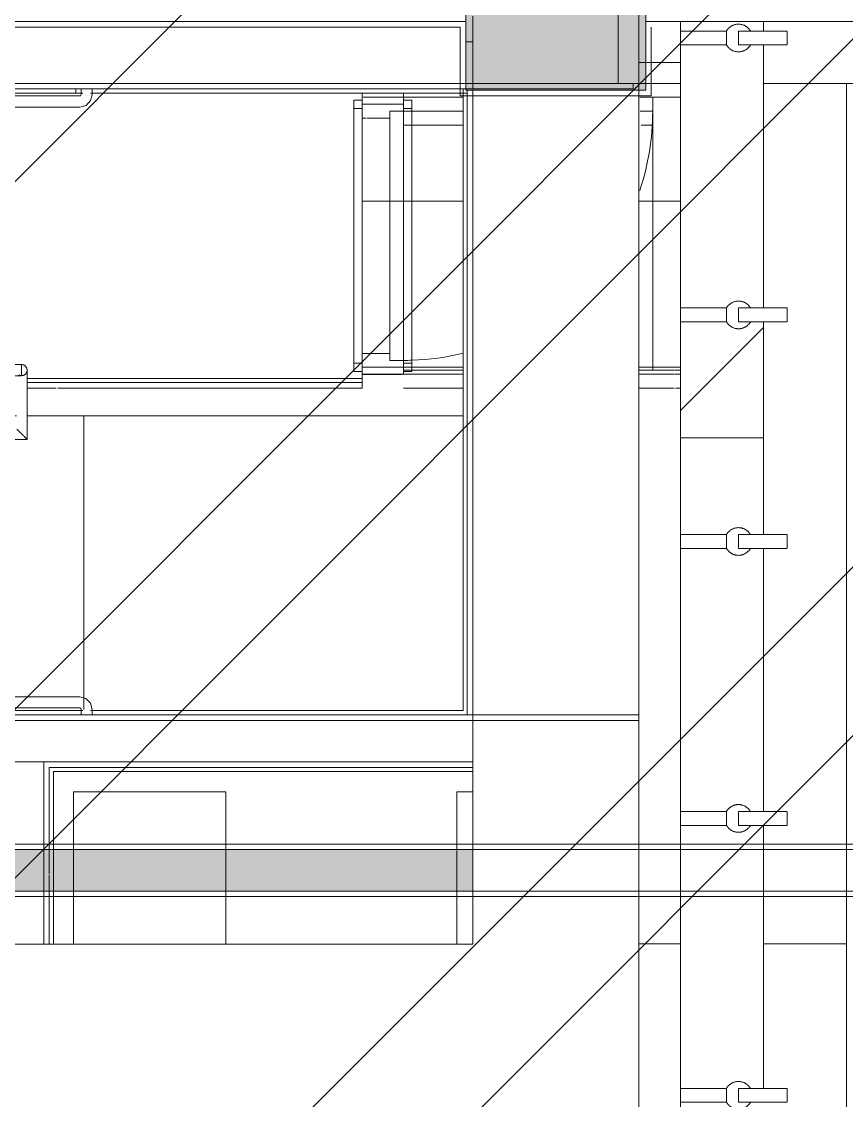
# Model space of a CAD drawing. Header units: millimetres. Extents: x -57519 to 497916, y -349472 to 446842.
# Drawn here: x 335173 to 338153, y 12052 to 15947 of the extents above; entities that cross this region are included whole.
import ezdxf

# ---------------------------------------------------------------- set-up
doc = ezdxf.new("R2010")
doc.units = ezdxf.units.MM
for name, color, linetype, lineweight in [('A-CLNG', 13, 'Continuous', 5), ('A-DETL-GENF', 92, 'Continuous', 5), ('A-DOOR', 31, 'Continuous', 5), ('A-DOOR-FRAM', 31, 'Continuous', 5), ('A-FLOR', 192, 'Continuous', 5), ('A-FLOR-HRAL', 11, 'Continuous', 5), ('A-FLOR-PATT', 8, 'Continuous', 5), ('A-GENM', 13, 'Continuous', 5), ('A-WALL', 113, 'Continuous', 20), ('A-WALL-PATT', 111, 'Continuous', 20), ('S-COLS', 52, 'Continuous', 20), ('S-STRS', 31, 'Continuous', 5)]:
    doc.layers.add(name, color=color, linetype=linetype, lineweight=lineweight)

# ---------------------------------------------------------------- blocks, each defined once
blk = doc.blocks.new('DLN-Single Door__X05_ - _M43a_ 900 x 2100 _WH_-13704765-SITE COVERAGE')
at = {"layer": 'A-DOOR'}
for p, q in [((-450, 975), (-400, 975)), ((-450, 930.1), (-450, 975)), ((-400, 975), (-400, 933.6)), ((-450, 105), (-450, 290)), ((-400, 290), (-400, 105)), ((-490, 75), (-490, 105)), ((-490, 105), (-460, 105)), ((-490, 75), (-490, 105)), ((-490, 105), (490, 105)), ((-460, 105), (-460, 75)), ((-460, 105), (-460, 75)), ((460, 105), (-460, 105)), ((-450, 75), (-450, 105)), ((-400, 105), (-400, 75)), ((460, 105), (460, 75)), ((484.8, 105), (460, 105)), ((460, 75), (460, 105)), ((490, 105), (490, 75)), ((-475, 75), (-490, 75)), ((490, 75), (-490, 75)), ((-460, 75), (-475, 75)), ((-460, 75), (460, 75)), ((-400, 75), (-450, 75)), ((460, 75), (475, 75)), ((475, 75), (484.8, 75)), ((-490, -105), (-490, -75)), ((-490, -75), (-475, -75)), ((-490, -105), (-490, -75)), ((-490, -75), (490, -75)), ((-475, -75), (-460, -75)), ((-460, -75), (-460, -105)), ((-460, -75), (-460, -105)), ((460, -75), (-460, -75)), ((460, -105), (460, -75)), ((475, -75), (460, -75)), ((460, -105), (460, -75)), ((490, -75), (475, -75)), ((490, -75), (490, -105)), ((490, -75), (490, -105)), ((-460, -105), (-490, -105)), ((490, -105), (-490, -105)), ((-460, -105), (460, -105)), ((460, -105), (490, -105))]:
    blk.add_line(p, q, dxfattribs=at)
for start, end in [(71.4289, 90), (1.9471, 13.9066), (0.0077, 1.9471), (359.5374, 0.0077)]:
    blk.add_arc((-450, 75), 900, start, end, dxfattribs=at)
at = {"layer": 'A-DOOR-FRAM'}
for p, q in [((-475, 75), (475, 75)), ((-475, -75), (-475, 75)), ((-450, 75), (-475, 75)), ((-475, -75), (-475, 75)), ((-450, 75), (-450, 25)), ((-450, 75), (-450, 25)), ((450, 75), (-450, 75)), ((450, 25), (450, 75)), ((450, 75), (475, 75)), ((450, 25), (450, 75)), ((475, 71.4), (475, -75)), ((475, 71.4), (475, -75)), ((-450, 25), (450, 25)), ((-425, 25), (-450, 25)), ((-425, -56.7), (-425, 25)), ((-425, 25), (-425, -56.7)), ((425, 25), (-425, 25)), ((425, 25), (450, 25)), ((425, -75), (425, 25)), ((425, -75), (425, 25)), ((-475, -75), (-425, -75)), ((475, -75), (-475, -75)), ((-425, -75), (-425, -59.7)), ((-425, -59.7), (-425, -75)), ((-425, -75), (425, -75)), ((475, -75), (425, -75))]:
    blk.add_line(p, q, dxfattribs=at)
blk = doc.blocks.new('Cast-In-Place Stair - Landing_Internal_-6095806-SITE COVERAGE')
at = {"layer": 'S-STRS'}
for p, q in [((88639.3, 15723.8), (88619.3, 15723.8)), ((88619.3, 15723.8), (88639.3, 15723.8)), ((88639.3, 15699.2), (88639.3, 15723.8)), ((88639.3, 15723.8), (88639.3, 15699.2)), ((86324.2, 15689.2), (86324.2, 15678.1)), ((86329.3, 15678.1), (86329.3, 15689.2)), ((86324.2, 15639.5), (86324.2, 14708.1)), ((86329.3, 14708.1), (86329.3, 15639.5)), ((86324.2, 14669.5), (86324.2, 14658.8)), ((86329.3, 14658.8), (86329.3, 14669.5)), ((86329.3, 14623.8), (86339.2, 14623.8)), ((86339.2, 14623.8), (86329.3, 14623.8)), ((86344.3, 14488.8), (86344.3, 14478.8)), ((86349.3, 14478.8), (86349.3, 14488.8)), ((86344.3, 14439.5), (86344.3, 13508.1)), ((86349.3, 13508.1), (86349.3, 14439.5)), ((86344.3, 13469.5), (86344.3, 13459.2)), ((86349.3, 13459.2), (86349.3, 13469.5)), ((86344.3, 13423.8), (86630.2, 13423.8)), ((86630.2, 13423.8), (86349.3, 13423.8)), ((86658.4, 13423.8), (88039.3, 13423.8)), ((88039.3, 13423.8), (86658.4, 13423.8))]:
    blk.add_line(p, q, dxfattribs=at)
blk = doc.blocks.new('Cast-In-Place Stair - ___-6095805-SITE COVERAGE')
at = {"layer": 'S-STRS'}
for p, q in [((88639.3, 15723.8), (88619.3, 15723.8)), ((88639.3, 15723.8), (88619.3, 15723.8)), ((88639.3, 15699.2), (88639.3, 15723.8)), ((88639.3, 15699.2), (88639.3, 15723.8)), ((86324.2, 15689.2), (86324.2, 15678.1)), ((86324.2, 15689.2), (86324.2, 15678.1)), ((86324.2, 15639.5), (86324.2, 14708.1)), ((86324.2, 15639.5), (86324.2, 14708.1)), ((86324.2, 14669.5), (86324.2, 14658.8)), ((86324.2, 14669.5), (86324.2, 14658.8)), ((86329.3, 14623.8), (86339.2, 14623.8)), ((86329.3, 14623.8), (86339.2, 14623.8)), ((86390.4, 14523.8), (86366.8, 14523.8)), ((86366.8, 14523.8), (86390.4, 14523.8)), ((86534.4, 14523.8), (86427.9, 14523.8)), ((86427.9, 14523.8), (86534.4, 14523.8)), ((86634.3, 14523.8), (86535.5, 14523.8)), ((86535.5, 14523.8), (86634.3, 14523.8)), ((86634.3, 14386.9), (86634.3, 14523.8)), ((86349.3, 14478.8), (86349.3, 14488.8)), ((86364.3, 14488.8), (86364.3, 14478.8)), ((86364.3, 14488.8), (86364.3, 14478.8)), ((86349.3, 13508.1), (86349.3, 14439.5)), ((86364.3, 14439.9), (86364.3, 13508)), ((86364.3, 14439.9), (86364.3, 13508)), ((86634.3, 13463.8), (86634.3, 14384.8)), ((86349.3, 13459.2), (86349.3, 13469.5)), ((86364.3, 13469.5), (86364.3, 13459.2)), ((86364.3, 13469.5), (86364.3, 13459.2)), ((86364.3, 13423.8), (86349.3, 13423.8)), ((86349.3, 13423.8), (86630.2, 13423.8)), ((86364.3, 13423.8), (86630.2, 13423.8)), ((86658.4, 13423.8), (88039.3, 13423.8)), ((86658.4, 13423.8), (88039.3, 13423.8))]:
    blk.add_line(p, q, dxfattribs=at)
blk.add_blockref('Cast-In-Place Stair - Landing_Internal_-6095806-SITE COVERAGE', (0, 0))
blk = doc.blocks.new('Monolithic Landing - Landing_Internal_-6095806-SITE COVERAGE')
at = {"layer": 'S-STRS'}
for p, q in [((88639.3, 15723.8), (88619.3, 15723.8)), ((88619.3, 15723.8), (88639.3, 15723.8)), ((88639.3, 15699.2), (88639.3, 15723.8)), ((88639.3, 15723.8), (88639.3, 15699.2)), ((86324.2, 15689.2), (86324.2, 15678.1)), ((86329.3, 15678.1), (86329.3, 15689.2)), ((86324.2, 15639.5), (86324.2, 14708.1)), ((86329.3, 14708.1), (86329.3, 15639.5)), ((86324.2, 14669.5), (86324.2, 14658.8)), ((86329.3, 14658.8), (86329.3, 14669.5)), ((86329.3, 14623.8), (86339.2, 14623.8)), ((86339.2, 14623.8), (86329.3, 14623.8)), ((86344.3, 14488.8), (86344.3, 14478.8)), ((86349.3, 14478.8), (86349.3, 14488.8)), ((86344.3, 14439.5), (86344.3, 13508.1)), ((86349.3, 13508.1), (86349.3, 14439.5)), ((86344.3, 13469.5), (86344.3, 13459.2)), ((86349.3, 13459.2), (86349.3, 13469.5)), ((86344.3, 13423.8), (86630.2, 13423.8)), ((86630.2, 13423.8), (86349.3, 13423.8)), ((86658.4, 13423.8), (88039.3, 13423.8)), ((88039.3, 13423.8), (86658.4, 13423.8))]:
    blk.add_line(p, q, dxfattribs=at)
blk = doc.blocks.new('Railing - Handrail On Railing_End Post-6008625-SITE COVERAGE')
at = {"layer": 'A-FLOR-HRAL'}
for p, q in [((-19.3, 6.5), (-44.7, 6.5)), ((-3, 6.5), (0, 6.5)), ((-44.7, -6.5), (-19.3, -6.5)), ((-20, 0), (-20, -275)), ((-20, 0), (-19.3, 0)), ((-14.1, 0), (-20, 0)), ((-19.3, 0), (20, 0)), ((5.2, 0), (-14.1, 0)), ((20, 0), (5.2, 0)), ((20, -275), (20, 0)), ((-25, -280), (-44.7, -280)), ((-44.7, -320), (-25, -320))]:
    blk.add_line(p, q, dxfattribs=at)
at = {"layer": 'A-FLOR-HRAL', "flags": 128}
for points in [[(-25, -320), (-2.2, -313.8), (14.4, -296.8), (20, -275)], [(-20, -275), (-22.3, -279.2), (-25, -280)]]:
    blk.add_lwpolyline(points, dxfattribs=at)
at = {"layer": 'A-FLOR-HRAL'}
for start, end in [(165, 180), (120, 165), (105, 120), (90, 105), (360, 90), (180, 195), (195, 210), (210, 240), (240, 255), (255, 270), (270, 285), (285, 300), (300, 315), (315, 330), (330, 345), (345, 360)]:
    blk.add_arc((0, 0), 6.5, start, end, dxfattribs=at)
blk = doc.blocks.new('Railing - Railing-6095844-SITE COVERAGE')
at = {"rotation": 89.99999999999982}
blk.add_blockref('Railing - Handrail On Railing_End Post-6008625-SITE COVERAGE', (86344.3, 13488.8), dxfattribs=at)
blk = doc.blocks.new('Railing - Railing-6095848-SITE COVERAGE')
at = {"layer": 'A-FLOR-HRAL'}
for p, q in [((86409.3, 14708.8), (83399.2, 14708.8)), ((86409.3, 14708.8), (86404.1, 14708.1)), ((86409.3, 14708.1), (86409.3, 14708.8)), ((86429.3, 14438.8), (86429.3, 14688.8)), ((83399.2, 14668.8), (86409.3, 14668.8)), ((86404.1, 14669.5), (86409.3, 14668.8)), ((86409.3, 14669.5), (86409.3, 14668.8)), ((86409.3, 14668.8), (86409.3, 14669.5)), ((86350.3, 14438.8), (86429.3, 14438.8))]:
    blk.add_line(p, q, dxfattribs=at)
at = {"layer": 'A-FLOR-HRAL', "flags": 128}
for points in [[(86429.3, 14688.8), (86428.6, 14694), (86426.6, 14698.8), (86423.4, 14703), (86419.3, 14706.1), (86414.5, 14708.1), (86409.3, 14708.8)], [(86409.3, 14708.8), (86409.3, 14708.1), (86409.3, 14706.1), (86409.3, 14703), (86409.3, 14698.8), (86409.3, 14694), (86409.3, 14688.8), (86409.3, 14683.6), (86409.3, 14678.8), (86409.3, 14674.7), (86409.3, 14671.5), (86409.3, 14669.5)], [(86409.3, 14694), (86409.3, 14698.8), (86409.3, 14703), (86409.3, 14706.1), (86409.3, 14708.1)], [(86409.3, 14669.5), (86409.3, 14671.5), (86409.3, 14674.7), (86409.3, 14678.8), (86409.3, 14683.6), (86409.3, 14688.8), (86409.3, 14694)], [(86423.4, 14674.7), (86426.6, 14678.8), (86428.6, 14683.6), (86429.3, 14688.8)], [(86409.3, 14668.8), (86414.5, 14669.5), (86419.3, 14671.5), (86423.4, 14674.7)]]:
    blk.add_lwpolyline(points, dxfattribs=at)
at = {"layer": 'A-FLOR-HRAL'}
for points in [[(86404.1, 14708.1), (86405.8, 14708.6), (86407.5, 14708.8), (86409.3, 14708.8)], [(86409.3, 14708.8), (86411, 14708.8), (86412.8, 14708.6), (86414.5, 14708.1)], [(86414.5, 14708.1), (86415.3, 14707.9), (86417, 14707.3), (86418.5, 14706.6), (86419.3, 14706.1)], [(86414.5, 14669.5), (86412.8, 14669), (86411, 14668.8), (86409.3, 14668.8)], [(86404.1, 14464), (86404.5, 14463.6), (86405.4, 14462.7), (86406.7, 14461.4), (86408, 14460.1), (86409.3, 14458.8), (86410.6, 14457.5), (86411.9, 14456.2), (86413.2, 14454.9), (86414.1, 14454.1), (86414.5, 14453.6)], [(86429.3, 14438.8), (86429.3, 14438.8), (86429.1, 14439), (86428.6, 14439.5)], [(86428.6, 14439.5), (86429.1, 14439), (86429.3, 14438.8), (86429.3, 14438.8)]]:
    blk.add_open_spline(points, degree=3, dxfattribs=at)
for points, knots in [([(86419.3, 14706.1), (86420, 14705.7), (86421.1, 14705), (86422.5, 14703.9), (86423.8, 14702.7), (86425.2, 14701), (86426.4, 14699.2), (86427.2, 14697.7), (86428, 14696.1), (86428.9, 14693.2), (86429.3, 14690.6), (86429.3, 14688.8)], [0.6666667, 0.6666667, 0.6666667, 0.6666667, 0.7083333, 0.7291667, 0.75, 0.7916667, 0.8333333, 0.8541667, 0.875, 0.9166667, 1, 1, 1, 1]), ([(86429.3, 14688.8), (86429.3, 14687), (86428.9, 14684.5), (86427.8, 14681.1), (86426.9, 14679.2), (86425.9, 14677.7), (86424.9, 14676.3), (86424.1, 14675.3), (86423.4, 14674.7)], [0, 0, 0, 0, 0.0833333, 0.125, 0.1666667, 0.1875, 0.2083333, 0.25, 0.25, 0.25, 0.25]), ([(86409.3, 14668.8), (86407.5, 14668.8), (86404.9, 14669.2), (86401.6, 14670.3), (86400, 14671.1), (86399.3, 14671.5)], [0.5, 0.5, 0.5, 0.5, 0.5833333, 0.625, 0.6666667, 0.6666667, 0.6666667, 0.6666667]), ([(86423.4, 14674.7), (86423.1, 14674.4), (86422.5, 14673.8), (86421.1, 14672.7), (86419.3, 14671.4), (86417, 14670.3), (86415.3, 14669.7), (86414.5, 14669.5)], [0.25, 0.25, 0.25, 0.25, 0.2708333, 0.2916667, 0.3333333, 0.375, 0.4166667, 0.4166667, 0.4166667, 0.4166667]), ([(86428.6, 14439.5), (86428.4, 14439.7), (86427.8, 14440.3), (86426.7, 14441.4), (86425.4, 14442.7), (86424.3, 14443.8), (86423.2, 14445), (86421.5, 14446.6), (86419.7, 14448.4), (86418.2, 14450), (86417, 14451.2), (86415.7, 14452.4), (86414.5, 14453.6), (86413.2, 14454.9), (86411.9, 14456.2), (86410.6, 14457.5), (86409.3, 14458.8), (86408, 14460.1), (86406.7, 14461.4), (86405.4, 14462.7), (86404.1, 14464), (86402.9, 14465.3), (86401.6, 14466.5), (86400.4, 14467.7), (86399.3, 14468.8), (86398.2, 14469.9), (86396.8, 14471.4), (86395.4, 14472.7), (86394.3, 14473.9), (86393.1, 14475), (86392.4, 14475.7), (86392, 14476.1)], [0.0833333, 0.0833333, 0.0833333, 0.0833333, 0.125, 0.1666667, 0.2083333, 0.2291667, 0.25, 0.2916667, 0.3333333, 0.3541667, 0.375, 0.3958333, 0.4166667, 0.4375, 0.4583333, 0.4791667, 0.5, 0.5208333, 0.5416667, 0.5625, 0.5833333, 0.6041667, 0.625, 0.6458333, 0.6666667, 0.6875, 0.7083333, 0.75, 0.7708333, 0.7916667, 0.8333333, 0.8333333, 0.8333333, 0.8333333]), ([(86414.5, 14453.6), (86414.9, 14453.2), (86415.7, 14452.4), (86417, 14451.2), (86418.2, 14450), (86419.3, 14448.8), (86420.4, 14447.7), (86421.8, 14446.3), (86422.8, 14445.3), (86423.4, 14444.7)], [0.5833333, 0.5833333, 0.5833333, 0.5833333, 0.6041667, 0.625, 0.6458333, 0.6666667, 0.6875, 0.7083333, 0.75, 0.75, 0.75, 0.75]), ([(86423.4, 14444.7), (86423.7, 14444.4), (86424.3, 14443.8), (86425.4, 14442.7), (86426.7, 14441.4), (86427.8, 14440.3), (86428.4, 14439.7), (86428.6, 14439.5)], [0.75, 0.75, 0.75, 0.75, 0.7708333, 0.7916667, 0.8333333, 0.875, 0.9166667, 0.9166667, 0.9166667, 0.9166667])]:
    blk.add_open_spline(points, degree=3, knots=knots, dxfattribs=at)
blk = doc.blocks.new('Railing - Handrail On Railing_Start Post-V105-SITE COVERAGE')
at = {"layer": 'A-FLOR-HRAL'}
for p, q in [((-25, 320), (-45.3, 320)), ((-45.3, 280), (-25, 280)), ((-20, 275), (-20, 0)), ((20, 0), (20, 275)), ((-19.3, 6.5), (-45.3, 6.5)), ((-3, 6.5), (0, 6.5)), ((-45.3, -6.5), (-19.3, -6.5)), ((19.3, 0), (-20, 0)), ((-20, 0), (-19.3, 0)), ((-19.3, 0), (-17.3, 0)), ((-17.3, 0), (-14.1, 0)), ((-14.1, 0), (5.2, 0)), ((5.2, 0), (20, 0)), ((20, 0), (19.3, 0))]:
    blk.add_line(p, q, dxfattribs=at)
at = {"layer": 'A-FLOR-HRAL', "flags": 128}
for points in [[(20, 275), (13.8, 297.8), (-3.2, 314.4), (-25, 320)], [(-25, 280), (-20.8, 277.7), (-20, 275)]]:
    blk.add_lwpolyline(points, dxfattribs=at)
at = {"layer": 'A-FLOR-HRAL'}
for start, end in [(150, 180), (135, 150), (105, 135), (360, 105), (180, 315), (315, 360)]:
    blk.add_arc((0, 0), 6.5, start, end, dxfattribs=at)
blk = doc.blocks.new('Railing - Railing-6095984-SITE COVERAGE')
at = {"rotation": 269.9999999999998}
blk.add_blockref('Railing - Handrail On Railing_Start Post-V105-SITE COVERAGE', (86344.3, 15658.8), dxfattribs=at)
blk = doc.blocks.new('Walls 10 - Walls 10-7226506-SITE COVERAGE')
at = {"layer": 'A-WALL-PATT', "lineweight": 5}
h = blk.add_hatch(dxfattribs=at)
h.set_pattern_fill('FP_19', color=256, style=0, pattern_type=2)
h.set_pattern_definition([(45, (248763.4, 0), (-1237.437, 1237.437), []), (45, (248763.4, 1875), (-1237.437, 1237.437), [])])
h.paths.add_polyline_path([(89089.3, 14444.2), (89089.3, 14863.2), (88999.3, 14868.6), (88999.3, 14913.2), (89089.3, 14913.2), (89089.3, 15863.2), (88999.3, 15868.6), (88999.3, 15913.2), (89089.3, 15913.2), (89089.3, 15947.5), (88789.3, 15947.5), (88791.5, 15913.2), (88956, 15907.7), (88956, 15863.8), (88789.3, 15863.2), (88789.3, 14913.2), (88956, 14907.7), (88956, 14863.8), (88789.3, 14863.2), (88789.3, 14444.2)], flags=0)
h.paths.add_polyline_path([(89089.3, 16097.5), (89089.3, 16147.5), (88789.3, 16147.5), (88789.3, 16097.5), (89064.4, 16097.5)], flags=0)
h.paths.add_polyline_path([(89059.8, 16397.5), (89089.3, 16397.5), (89089.3, 16863.2), (88999.3, 16868.6), (88999.3, 16913.2), (89089.3, 16913.2), (89089.3, 17863.2), (88999.3, 17868.6), (88999.3, 17913.2), (89089.3, 17913.2), (89089.3, 18863.2), (88999.3, 18868.6), (88999.3, 18913.2), (89089.3, 18913.2), (89089.3, 19863.2), (88999.3, 19868.6), (88999.3, 19913.2), (89089.3, 19913.2), (89089.3, 20863.2), (88999.3, 20863.2), (88999.3, 20913.2), (89089.3, 20913.2), (89089.3, 21207.5), (88789.3, 21207.5), (88789.3, 20913.2), (88956, 20907.7), (88956, 20863.8), (88789.3, 20863.2), (88789.3, 19913.2), (88956, 19907.7), (88956, 19863.8), (88789.3, 19863.2), (88789.3, 18913.2), (88956, 18907.7), (88956, 18863.8), (88789.3, 18863.2), (88789.3, 17913.2), (88956, 17907.7), (88956, 17863.8), (88789.3, 17863.2), (88789.3, 16913.2), (88956, 16907.7), (88956, 16863.8), (88789.3, 16863.2), (88789.3, 16649.2), (88964.3, 16649.2), (88964.3, 16397.5)], flags=0)
h.paths.add_polyline_path([(88789.3, 21457.5), (89089.3, 21457.5), (89089.3, 21863.2), (88999.3, 21863.2), (88999.3, 21913.2), (89089.3, 21913.2), (89089.3, 22863.2), (88999.3, 22863.2), (88999.3, 22913.2), (89089.3, 22913.2), (89089.3, 23863.2), (88999.3, 23868.6), (88999.3, 23913.2), (89089.3, 23913.2), (89089.3, 24863.2), (88999.3, 24868.6), (88999.3, 24913.2), (89089.3, 24913.2), (89089.3, 25307.5), (88789.3, 25307.5), (88789.3, 24913.2), (88956, 24907.7), (88956, 24863.8), (88789.3, 24863.2), (88789.3, 23913.2), (88956, 23907.7), (88956, 23863.8), (88789.3, 23863.2), (88789.3, 22913.2), (88956, 22907.7), (88956, 22863.8), (88789.3, 22863.2), (88789.3, 21913.2), (88956, 21907.7), (88956, 21863.8), (88789.3, 21863.2), (88789.3, 21839.1)], flags=0)
h.paths.add_polyline_path([(88923.2, 25457.5), (89089.3, 25457.5), (89089.3, 25863.2), (88999.3, 25868.6), (88999.3, 25913.2), (89089.3, 25913.2), (89089.3, 26863.2), (88999.3, 26868.6), (88999.3, 26913.2), (89089.3, 26913.2), (89089.3, 27863.2), (88999.3, 27868.6), (88999.3, 27913.2), (89089.3, 27913.2), (89089.3, 28857.5), (88789.3, 28857.5), (88789.3, 27913.2), (88956, 27907.7), (88956, 27863.8), (88789.3, 27863.2), (88789.3, 26913.2), (88956, 26907.7), (88956, 26863.8), (88789.3, 26863.2), (88789.3, 25913.2), (88956, 25907.7), (88956, 25863.8), (88789.3, 25863.2), (88789.3, 25457.5)], flags=0)
h.paths.add_polyline_path([(88789.3, 29007.5), (89089.3, 29007.5), (89089.3, 29863.2), (88999.3, 29868.6), (88999.3, 29913.2), (89089.3, 29913.2), (89089.3, 30863.2), (88999.3, 30868.6), (88999.3, 30913.2), (89089.3, 30913.2), (89089.3, 31863.2), (88999.3, 31868.6), (88999.3, 31913.2), (89089.3, 31913.2), (89089.3, 32863.2), (88999.3, 32868.6), (88999.3, 32913.2), (89089.3, 32913.2), (89089.3, 33863.2), (88999.3, 33868.6), (88999.3, 33913.2), (89089.3, 33913.2), (89089.3, 34632.5), (88139.3, 34632.5), (88139.3, 35647.5), (88114.3, 35647.5), (88114.3, 35797.5), (88139.3, 35797.5), (88139.3, 37247.5), (87839.3, 37247.5), (87839.3, 34332.5), (88789.3, 34332.5), (88789.3, 33913.2), (88956, 33907.7), (88956, 33863.8), (88789.3, 33863.2), (88789.3, 32913.2), (88956, 32907.7), (88956, 32863.8), (88789.3, 32863.2), (88789.3, 31913.2), (88956, 31907.7), (88956, 31863.8), (88789.3, 31863.2), (88789.3, 30913.2), (88956, 30907.7), (88956, 30863.8), (88789.3, 30863.2), (88789.3, 29913.2), (88956, 29907.7), (88956, 29863.8), (88789.3, 29863.2), (88789.3, 29199.4)], flags=0)
h.paths.add_polyline_path([(88139.3, 37397.5), (88139.3, 37897.5), (87839.3, 37897.5), (87839.3, 37397.5), (87979.8, 37397.5)], flags=0)
h.paths.add_polyline_path([(87839.3, 38047.5), (88139.3, 38047.5), (88139.3, 40132.5), (86739.3, 40132.5), (86739.3, 40967.5), (86649.3, 40972.9), (86649.3, 41017.5), (86739.3, 41017.5), (86739.3, 41967.5), (86649.3, 41972.9), (86649.3, 42017.5), (86739.3, 42017.5), (86739.3, 42547.5), (86569.3, 42547.5), (86569.3, 42017), (86606, 42012), (86606, 41968.1), (86569.3, 41967.5), (86569.3, 41017), (86606, 41012), (86606, 40968.1), (86569.3, 40967.5), (86569.3, 40807.5), (86469.3, 40807.5), (86469.3, 40967.6), (86439.3, 40967.5), (86439.3, 40017.5), (86606, 40012), (86606, 39968.1), (86439.3, 39967.5), (86439.3, 39832.5), (87839.3, 39832.5), (87839.3, 38326.2)], flags=0)
h.paths.add_polyline_path([(86818.5, 39967.5), (86649.3, 39972.9), (86649.3, 40017.5), (86824.2, 40017.5), (86824.2, 39967.5)], flags=0)
h.paths.add_polyline_path([(86469.3, 41017.4), (86469.3, 41967.6), (86439.3, 41967.5), (86439.3, 41017.5)], flags=0)
h.paths.add_polyline_path([(86469.3, 42017.4), (86469.3, 42547.5), (86439.3, 42547.5), (86439.3, 42017.5)], flags=0)
h.paths.add_polyline_path([(86660.6, 42697.5), (86739.3, 42697.5), (86739.3, 42967.5), (86649.3, 42972.9), (86650.8, 43017.5), (86739.3, 43017.5), (86739.3, 43197.5), (86569.3, 43197.5), (86569.3, 43017), (86606, 43012), (86606, 42968.1), (86569.3, 42967.5), (86569.3, 42697.5)], flags=0)
h.paths.add_polyline_path([(86469.3, 42697.5), (86469.3, 42967.6), (86439.3, 42967.5), (86439.3, 42697.5)], flags=0)
h.paths.add_polyline_path([(86469.3, 43017.4), (86469.3, 43197.5), (86439.3, 43197.5), (86439.3, 43017.5)], flags=0)
h.paths.add_polyline_path([(86469.3, 43347.5), (86469.3, 43967.6), (86439.3, 43967.5), (86439.3, 43347.5)], flags=0)
h.paths.add_polyline_path([(86569.3, 43347.5), (86739.3, 43347.5), (86739.3, 43967.5), (86649.3, 43967.5), (86649.3, 44017.5), (86739.3, 44017.5), (86739.3, 44967.5), (86649.3, 44972.9), (86649.3, 45017.5), (86739.3, 45017.5), (86739.3, 45967.5), (86649.3, 45972.9), (86649.3, 46017.5), (86739.3, 46017.5), (86739.3, 46967.5), (86649.3, 46972.9), (86649.3, 47017.5), (86739.3, 47017.5), (86739.3, 47687.5), (86569.3, 47687.5), (86569.3, 47017), (86606, 47012), (86606, 46968.1), (86569.3, 46967.5), (86569.3, 46017), (86606, 46012), (86606, 45968.1), (86569.3, 45967.5), (86569.3, 45017), (86606, 45012), (86606, 44968.1), (86569.3, 44967.5), (86569.3, 44017), (86606, 44012), (86606, 43968.1), (86569.3, 43967.5), (86569.3, 43625.6)], flags=0)
h.paths.add_polyline_path([(86469.3, 44017.4), (86469.3, 44967.6), (86439.3, 44967.5), (86439.3, 44017.5)], flags=0)
h.paths.add_polyline_path([(86469.3, 45017.4), (86469.3, 45967.6), (86439.3, 45967.5), (86439.3, 45017.5)], flags=0)
h.paths.add_polyline_path([(86469.3, 46017.4), (86469.3, 46967.6), (86439.3, 46967.5), (86439.3, 46017.5)], flags=0)
h.paths.add_polyline_path([(86469.3, 47017.4), (86469.3, 47687.5), (86439.3, 47687.5), (86439.3, 47017.5)], flags=0)
h.paths.add_polyline_path([(86439.3, 47837.5), (86469.3, 47837.5), (86469.3, 47967.6), (86439.3, 47967.5)], flags=0)
h.paths.add_polyline_path([(86739.3, 47837.5), (86739.3, 47967.5), (86649.3, 47972.9), (86649.3, 48017.5), (86739.3, 48017.5), (86739.3, 48337.5), (86569.3, 48336.2), (86569.3, 48017), (86606, 48012), (86606, 47968.1), (86569.3, 47967.5), (86569.3, 47837.5), (86729.8, 47837.5)], flags=0)
h.paths.add_polyline_path([(86469.3, 48017.4), (86469.3, 48337.5), (86439.3, 48336.2), (86439.3, 48017.5)], flags=0)
h.paths.add_polyline_path([(86469.3, 48487.5), (86468.1, 48967.6), (86439.3, 48967.5), (86439.3, 48487.5)], flags=0)
h.paths.add_polyline_path([(86569.3, 48487.5), (86739.3, 48487.5), (86739.3, 48967.5), (86649.3, 48972.9), (86649.3, 49017.5), (86739.3, 49017.5), (86739.3, 49907.5), (86569.3, 49907.5), (86569.3, 49017), (86606, 49012), (86606, 48968.1), (86569.3, 48967.5), (86569.3, 48925)], flags=0)
h.paths.add_polyline_path([(86469.3, 49017.4), (86469.3, 49907.5), (86439.3, 49907.5), (86439.3, 49017.5), (86466.6, 49017.4)], flags=0)
at = {"layer": 'A-WALL', "lineweight": 5}
for p, q in [((88789.3, 15912.3), (88789.3, 15947.5)), ((89089.3, 15947.5), (89089.3, 15913.2)), ((88789.3, 15875.7), (88789.3, 15900.7)), ((88789.3, 14912.3), (88789.3, 15864)), ((89089.3, 15863.2), (89089.3, 14913.2)), ((88789.3, 14875.7), (88789.3, 14900.7)), ((88789.3, 14444.2), (88789.3, 14864)), ((89089.3, 14863.2), (89089.3, 14444.2)), ((89089.3, 14444.2), (88789.3, 14444.2))]:
    blk.add_line(p, q, dxfattribs=at)
blk = doc.blocks.new('DLN_Banner hook - DLN_Banner hook-V284-SITE COVERAGE')
at = {"layer": 'A-GENM'}
for p, q in [((-25, 0), (21.7, 0)), ((12.5, 0), (-12.5, 0)), ((21.7, 0), (25, 0)), ((-25, 0), (-25, -166.7)), ((25, -166.7), (25, 0)), ((-24.4, -166.7), (-25, -166.7)), ((-25, -166.7), (0, -166.7)), ((0, -166.7), (5.6, -166.7)), ((5.6, -166.7), (25, -166.7)), ((25, -166.7), (24.4, -166.7)), ((-25, -230.5), (-25, -210)), ((-25, -210), (25, -210)), ((-25, -385.6), (-25, -230.5)), ((25, -210), (25, -217.7)), ((25, -217.7), (25, -230.5)), ((25, -230.5), (25, -247.6)), ((25, -247.6), (25, -267.7)), ((25, -267.7), (25, -384.9)), ((-25, -384.9), (-25, -385.6)), ((-25, -385.6), (25, -385.6))]:
    blk.add_line(p, q, dxfattribs=at)
at = {"layer": 'A-GENM', "flags": 128}
for points in [[(-45.1, -188.4), (-45.9, -190.2), (-46.7, -192), (-47.3, -193.9), (-48, -195.8), (-48.5, -197.8), (-48.9, -199.7), (-49.3, -201.7), (-49.6, -203.7), (-49.8, -205.6), (-49.9, -207.6)], [(-33.1, -172.5), (-34.6, -173.9), (-36, -175.3), (-37.4, -176.8), (-38.7, -178.3), (-39.9, -179.9), (-41.1, -181.5), (-42.2, -183.1), (-43.2, -184.8), (-44.2, -186.6), (-45.1, -188.4)], [(-25, -166.7), (-26.7, -167.7), (-28.4, -168.8), (-30, -170), (-31.6, -171.2), (-33.1, -172.5)], [(39.2, -179), (37.9, -177.4), (36.6, -175.9), (35.2, -174.5), (33.8, -173.1), (32.3, -171.8), (30.7, -170.5), (29.1, -169.4), (27.5, -168.2), (25.8, -167.2), (25, -166.7)], [(48.2, -196.7), (47.6, -194.8), (47, -192.9), (46.3, -191), (45.5, -189.2), (44.6, -187.4), (43.7, -185.6), (42.6, -183.9), (41.6, -182.2), (40.4, -180.6), (39.2, -179)], [(-49.9, -207.6), (-50, -209.6), (-50, -211.6), (-49.9, -213.6), (-49.7, -215.6), (-49.4, -217.6), (-49.1, -219.6), (-48.7, -221.5), (-48.2, -223.5), (-47.6, -225.4), (-46.9, -227.3)], [(-46.9, -227.3), (-46.2, -229.1), (-45.4, -231), (-44.5, -232.8), (-43.6, -234.5), (-42.6, -236.3), (-41.5, -237.9), (-40.3, -239.6), (-39.1, -241.2), (-37.8, -242.7), (-36.5, -244.2)], [(43.1, -235.3), (44.1, -233.6), (45, -231.8), (45.8, -230), (46.6, -228.1), (47.3, -226.2), (47.9, -224.3), (48.4, -222.4), (48.9, -220.5), (49.3, -218.5), (49.6, -216.5)], [(49.6, -216.5), (49.8, -214.5), (49.9, -212.5), (50, -210.5), (50, -208.5), (49.9, -206.5), (49.7, -204.6), (49.4, -202.6), (49.1, -200.6), (48.7, -198.6), (48.2, -196.7)], [(-36.5, -244.2), (-35.1, -245.6), (-33.6, -247), (-32.1, -248.3), (-30.6, -249.6), (-29, -250.8), (-27.3, -251.9), (-25.6, -252.9)], [(24.8, -253.4), (26.6, -252.4), (28.2, -251.3), (29.9, -250.1)], [(29.9, -250.1), (31.4, -248.9), (33, -247.6), (34.4, -246.2), (35.9, -244.8), (37.2, -243.4), (38.5, -241.9), (39.8, -240.3), (41, -238.7), (42.1, -237), (43.1, -235.3)]]:
    blk.add_lwpolyline(points, dxfattribs=at)
blk = doc.blocks.new('DLN_Banner hook - DLN_Banner hook-V285-SITE COVERAGE')
at = {"layer": 'A-GENM'}
for p, q in [((-25, 0), (25, 0)), ((12.5, 0), (-12.5, 0)), ((-25, 0), (-25, -166.7)), ((25, -166.7), (25, 0)), ((-24.4, -166.7), (-25, -166.7)), ((-25, -166.7), (0, -166.7)), ((0, -166.7), (5.6, -166.7)), ((5.6, -166.7), (25, -166.7)), ((25, -166.7), (24.4, -166.7)), ((-25, -247.6), (-25, -210)), ((-25, -210), (25, -210)), ((25, -210), (25, -247.6)), ((-25, -384.9), (-25, -247.6)), ((25, -247.6), (25, -384.9)), ((-25, -385.6), (25, -385.6))]:
    blk.add_line(p, q, dxfattribs=at)
at = {"layer": 'A-GENM', "flags": 128}
for points in [[(-44.2, -186.6), (-45.1, -188.4), (-45.9, -190.2), (-46.7, -192), (-47.3, -193.9), (-48, -195.8), (-48.5, -197.8), (-48.9, -199.7), (-49.3, -201.7), (-49.6, -203.7), (-49.8, -205.6)], [(-31.6, -171.2), (-33.1, -172.5), (-34.6, -173.9), (-36, -175.3), (-37.4, -176.8), (-38.7, -178.3), (-39.9, -179.9), (-41.1, -181.5), (-42.2, -183.1), (-43.2, -184.8), (-44.2, -186.6)], [(-25, -166.7), (-26.7, -167.7), (-28.4, -168.8), (-30, -170), (-31.6, -171.2)], [(28.2, -251.3), (29.9, -250.1), (31.4, -248.9), (33, -247.6), (34.4, -246.2), (35.9, -244.8), (37.2, -243.4), (38.5, -241.9), (39.8, -240.3), (41, -238.7), (42.1, -237), (43.1, -235.3), (44.1, -233.6), (45, -231.8), (45.8, -230), (46.6, -228.1), (47.3, -226.2), (47.9, -224.3), (48.4, -222.4), (48.9, -220.5), (49.3, -218.5), (49.6, -216.5), (49.8, -214.5), (49.9, -212.5), (50, -210.5), (50, -208.5), (49.9, -206.5), (49.7, -204.6), (49.4, -202.6), (49.1, -200.6), (48.7, -198.6), (48.2, -196.7), (47.6, -194.8), (47, -192.9), (46.3, -191), (45.5, -189.2), (44.6, -187.4), (43.7, -185.6), (42.6, -183.9), (41.6, -182.2), (40.4, -180.6), (39.2, -179), (37.9, -177.4), (36.6, -175.9), (35.2, -174.5), (33.8, -173.1), (32.3, -171.8), (30.7, -170.5), (29.1, -169.4), (27.5, -168.2), (25.8, -167.2), (25, -166.7)], [(-49.8, -205.6), (-49.9, -207.6), (-50, -209.6), (-50, -211.6), (-49.9, -213.6), (-49.7, -215.6), (-49.4, -217.6), (-49.1, -219.6), (-48.7, -221.5), (-48.2, -223.5), (-47.6, -225.4)], [(-47.6, -225.4), (-46.9, -227.3), (-46.2, -229.1), (-45.4, -231), (-44.5, -232.8), (-43.6, -234.5), (-42.6, -236.3), (-41.5, -237.9), (-40.3, -239.6), (-39.1, -241.2), (-37.8, -242.7)], [(-37.8, -242.7), (-36.5, -244.2), (-35.1, -245.6), (-33.6, -247), (-32.1, -248.3), (-30.6, -249.6), (-29, -250.8), (-27.3, -251.9), (-25.6, -252.9)], [(24.8, -253.4), (26.6, -252.4), (28.2, -251.3)]]:
    blk.add_lwpolyline(points, dxfattribs=at)
blk = doc.blocks.new('DLN_Banner hook - DLN_Banner hook-V286-SITE COVERAGE')
at = {"layer": 'A-GENM'}
for p, q in [((-25, 0), (0, 0)), ((12.5, 0), (-12.5, 0)), ((0, 0), (25, 0)), ((-25, 0), (-25, -166.7)), ((25, -166.7), (25, 0)), ((-24.4, -166.7), (-25, -166.7)), ((-25, -166.7), (0, -166.7)), ((0, -166.7), (25, -166.7)), ((25, -166.7), (24.4, -166.7)), ((25.8, -167.2), (25, -166.7)), ((-25, -247.6), (-25, -210)), ((-25, -210), (25, -210)), ((25, -210), (25, -247.6)), ((-25, -384.9), (-25, -247.6)), ((25, -247.6), (25, -384.9)), ((-25, -385.6), (25, -385.6))]:
    blk.add_line(p, q, dxfattribs=at)
at = {"layer": 'A-GENM', "flags": 128}
for points in [[(-44.2, -186.6), (-45.1, -188.4), (-45.9, -190.2), (-46.7, -192), (-47.3, -193.9), (-48, -195.8), (-48.5, -197.8), (-48.9, -199.7), (-49.3, -201.7), (-49.6, -203.7), (-49.8, -205.6)], [(-31.6, -171.2), (-33.1, -172.5), (-34.6, -173.9), (-36, -175.3), (-37.4, -176.8), (-38.7, -178.3), (-39.9, -179.9), (-41.1, -181.5), (-42.2, -183.1), (-43.2, -184.8), (-44.2, -186.6)], [(-25, -166.7), (-26.7, -167.7), (-28.4, -168.8), (-30, -170), (-31.6, -171.2)], [(40.4, -180.6), (39.2, -179), (37.9, -177.4), (36.6, -175.9), (35.2, -174.5), (33.8, -173.1), (32.3, -171.8), (30.7, -170.5), (29.1, -169.4), (27.5, -168.2), (25.8, -167.2)], [(48.7, -198.6), (48.2, -196.7), (47.6, -194.8), (47, -192.9), (46.3, -191), (45.5, -189.2), (44.6, -187.4), (43.7, -185.6), (42.6, -183.9), (41.6, -182.2), (40.4, -180.6)], [(-49.8, -205.6), (-49.9, -207.6), (-50, -209.6), (-50, -211.6), (-49.9, -213.6), (-49.7, -215.6), (-49.4, -217.6), (-49.1, -219.6), (-48.7, -221.5), (-48.2, -223.5), (-47.6, -225.4)], [(-47.6, -225.4), (-46.9, -227.3), (-46.2, -229.1), (-45.4, -231), (-44.5, -232.8), (-43.6, -234.5), (-42.6, -236.3), (-41.5, -237.9), (-40.3, -239.6), (-39.1, -241.2), (-37.8, -242.7)], [(42.1, -237), (43.1, -235.3), (44.1, -233.6), (45, -231.8), (45.8, -230), (46.6, -228.1), (47.3, -226.2), (47.9, -224.3), (48.4, -222.4), (48.9, -220.5), (49.3, -218.5)], [(49.3, -218.5), (49.6, -216.5), (49.8, -214.5), (49.9, -212.5), (50, -210.5), (50, -208.5), (49.9, -206.5), (49.7, -204.6), (49.4, -202.6), (49.1, -200.6), (48.7, -198.6)], [(-37.8, -242.7), (-36.5, -244.2), (-35.1, -245.6), (-33.6, -247), (-32.1, -248.3), (-30.6, -249.6), (-29, -250.8), (-27.3, -251.9), (-25.6, -252.9)], [(24.8, -253.4), (26.6, -252.4), (28.2, -251.3)], [(28.2, -251.3), (29.9, -250.1), (31.4, -248.9), (33, -247.6), (34.4, -246.2), (35.9, -244.8), (37.2, -243.4), (38.5, -241.9), (39.8, -240.3), (41, -238.7), (42.1, -237)]]:
    blk.add_lwpolyline(points, dxfattribs=at)
blk = doc.blocks.new('DLN_Banner hook - DLN_Banner hook-V287-SITE COVERAGE')
at = {"layer": 'A-GENM'}
for p, q in [((-25, 0), (-6.5, 0)), ((12.5, 0), (-12.5, 0)), ((-6.5, 0), (25, 0)), ((-25, 0), (-25, -166.7)), ((25, -166.7), (25, 0)), ((-24.4, -166.7), (-25, -166.7)), ((-25, -166.7), (-5.6, -166.7)), ((-5.6, -166.7), (0, -166.7)), ((0, -166.7), (25, -166.7)), ((25, -166.7), (24.4, -166.7)), ((-25, -267.7), (-25, -210)), ((-25, -210), (25, -210)), ((25, -210), (25, -230.5)), ((25, -230.5), (25, -385.6)), ((-25, -384.9), (-25, -267.7)), ((24.8, -253.4), (26.6, -252.4)), ((-25, -385.6), (25, -385.6)), ((25, -385.6), (25, -384.9))]:
    blk.add_line(p, q, dxfattribs=at)
at = {"layer": 'A-GENM', "flags": 128}
for points in [[(-43.2, -184.8), (-44.2, -186.6), (-45.1, -188.4), (-45.9, -190.2), (-46.7, -192), (-47.3, -193.9), (-48, -195.8), (-48.5, -197.8), (-48.9, -199.7), (-49.3, -201.7), (-49.6, -203.7)], [(-30, -170), (-31.6, -171.2), (-33.1, -172.5), (-34.6, -173.9), (-36, -175.3), (-37.4, -176.8), (-38.7, -178.3), (-39.9, -179.9), (-41.1, -181.5), (-42.2, -183.1), (-43.2, -184.8)], [(-25, -166.7), (-26.7, -167.7), (-28.4, -168.8), (-30, -170)], [(27.5, -168.2), (25.8, -167.2), (25, -166.7)], [(41.6, -182.2), (40.4, -180.6), (39.2, -179), (37.9, -177.4), (36.6, -175.9), (35.2, -174.5), (33.8, -173.1), (32.3, -171.8), (30.7, -170.5), (29.1, -169.4), (27.5, -168.2)], [(49.1, -200.6), (48.7, -198.6), (48.2, -196.7), (47.6, -194.8), (47, -192.9), (46.3, -191), (45.5, -189.2), (44.6, -187.4), (43.7, -185.6), (42.6, -183.9), (41.6, -182.2)], [(-49.6, -203.7), (-49.8, -205.6), (-49.9, -207.6), (-50, -209.6), (-50, -211.6), (-49.9, -213.6), (-49.7, -215.6), (-49.4, -217.6), (-49.1, -219.6), (-48.7, -221.5), (-48.2, -223.5)], [(-48.2, -223.5), (-47.6, -225.4), (-46.9, -227.3), (-46.2, -229.1), (-45.4, -231), (-44.5, -232.8), (-43.6, -234.5), (-42.6, -236.3), (-41.5, -237.9), (-40.3, -239.6), (-39.1, -241.2)], [(41, -238.7), (42.1, -237), (43.1, -235.3), (44.1, -233.6), (45, -231.8), (45.8, -230), (46.6, -228.1), (47.3, -226.2), (47.9, -224.3), (48.4, -222.4), (48.9, -220.5)], [(48.9, -220.5), (49.3, -218.5), (49.6, -216.5), (49.8, -214.5), (49.9, -212.5), (50, -210.5), (50, -208.5), (49.9, -206.5), (49.7, -204.6), (49.4, -202.6), (49.1, -200.6)], [(-39.1, -241.2), (-37.8, -242.7), (-36.5, -244.2), (-35.1, -245.6), (-33.6, -247), (-32.1, -248.3), (-30.6, -249.6), (-29, -250.8), (-27.3, -251.9), (-25.6, -252.9)], [(26.6, -252.4), (28.2, -251.3), (29.9, -250.1), (31.4, -248.9), (33, -247.6), (34.4, -246.2), (35.9, -244.8), (37.2, -243.4), (38.5, -241.9), (39.8, -240.3), (41, -238.7)]]:
    blk.add_lwpolyline(points, dxfattribs=at)
blk = doc.blocks.new('DLN_Banner hook - DLN_Banner hook-V288-SITE COVERAGE')
at = {"layer": 'A-GENM'}
for p, q in [((-25, 0), (-6.5, 0)), ((12.5, 0), (-12.5, 0)), ((-6.5, 0), (6.5, 0)), ((6.5, 0), (17.7, 0)), ((17.7, 0), (25, 0)), ((-25, 0), (-25, -166.7)), ((25, -166.7), (25, 0)), ((-24.4, -166.7), (-25, -166.7)), ((-25, -166.7), (-24.4, -166.7)), ((-24.4, -166.7), (-22.5, -166.7)), ((-22.5, -166.7), (0, -166.7)), ((0, -166.7), (25, -166.7)), ((25, -166.7), (24.4, -166.7)), ((-25, -289.7), (-25, -210)), ((-25, -210), (25, -210)), ((25, -210), (25, -217.7)), ((25, -217.7), (25, -384.9)), ((50, -208.5), (49.9, -206.5)), ((28.2, -251.3), (29.9, -250.1)), ((-25, -384.9), (-25, -289.7)), ((-25, -385.6), (25, -385.6)), ((25, -384.9), (25, -384.9))]:
    blk.add_line(p, q, dxfattribs=at)
at = {"layer": 'A-GENM', "flags": 128}
for points in [[(-42.2, -183.1), (-43.2, -184.8), (-44.2, -186.6), (-45.1, -188.4), (-45.9, -190.2), (-46.7, -192), (-47.3, -193.9), (-48, -195.8), (-48.5, -197.8), (-48.9, -199.7), (-49.3, -201.7)], [(-28.4, -168.8), (-30, -170), (-31.6, -171.2), (-33.1, -172.5), (-34.6, -173.9), (-36, -175.3), (-37.4, -176.8), (-38.7, -178.3), (-39.9, -179.9), (-41.1, -181.5), (-42.2, -183.1)], [(-25, -166.7), (-26.7, -167.7), (-28.4, -168.8)], [(49.9, -206.5), (49.7, -204.6), (49.4, -202.6), (49.1, -200.6), (48.7, -198.6), (48.2, -196.7), (47.6, -194.8), (47, -192.9), (46.3, -191), (45.5, -189.2), (44.6, -187.4), (43.7, -185.6), (42.6, -183.9), (41.6, -182.2), (40.4, -180.6), (39.2, -179), (37.9, -177.4), (36.6, -175.9), (35.2, -174.5), (33.8, -173.1), (32.3, -171.8), (30.7, -170.5), (29.1, -169.4), (27.5, -168.2), (25.8, -167.2), (25, -166.7)], [(-49.3, -201.7), (-49.6, -203.7), (-49.8, -205.6), (-49.9, -207.6), (-50, -209.6), (-50, -211.6), (-49.9, -213.6), (-49.7, -215.6), (-49.4, -217.6), (-49.1, -219.6), (-48.7, -221.5)], [(-48.7, -221.5), (-48.2, -223.5), (-47.6, -225.4), (-46.9, -227.3), (-46.2, -229.1), (-45.4, -231), (-44.5, -232.8), (-43.6, -234.5), (-42.6, -236.3), (-41.5, -237.9), (-40.3, -239.6)], [(41, -238.7), (42.1, -237), (43.1, -235.3), (44.1, -233.6)], [(44.1, -233.6), (45, -231.8), (45.8, -230), (46.6, -228.1), (47.3, -226.2), (47.9, -224.3), (48.4, -222.4), (48.9, -220.5), (49.3, -218.5), (49.6, -216.5), (49.8, -214.5), (49.9, -212.5)], [(49.9, -212.5), (50, -210.5), (50, -208.5)], [(-40.3, -239.6), (-39.1, -241.2), (-37.8, -242.7), (-36.5, -244.2), (-35.1, -245.6), (-33.6, -247), (-32.1, -248.3), (-30.6, -249.6), (-29, -250.8), (-27.3, -251.9), (-25.6, -252.9)], [(24.8, -253.4), (26.6, -252.4), (28.2, -251.3)], [(29.9, -250.1), (31.4, -248.9), (33, -247.6), (34.4, -246.2), (35.9, -244.8), (37.2, -243.4)], [(37.2, -243.4), (38.5, -241.9), (39.8, -240.3), (41, -238.7)]]:
    blk.add_lwpolyline(points, dxfattribs=at)

msp = doc.modelspace()

# ---------------------------------------------------------------- hatches: boundary and pattern name
at = {"layer": 'A-DETL-GENF'}
h = msp.add_hatch(dxfattribs=at)
h.set_pattern_fill('FP_40', color=250, style=0, pattern_type=2)
h.set_pattern_definition([(45, (248763.4, 0), (-1257.236, 1257.236), []), (45, (248763.4, 1905), (-1257.236, 1257.236), [])])
h.paths.add_polyline_path([(325750.1, -8642.5), (328562.7, -8642.5), (328562.7, 4657.5), (341312.7, 4657.5), (341312.7, 30557.5), (342712.7, 30557.5), (342712.7, 48907.7), (339962.7, 48907.7), (339962.7, 52157.5), (338962.7, 52157.5), (338962.7, 53757.5), (297512.7, 53757.5), (297512.7, 52247.5), (286277.7, 52247.5), (286277.7, 34407.5), (285902.7, 34407.5), (285902.7, 7407.5), (286277.7, 7407.5), (286277.7, -2267.5), (315555.2, -2267.5), (315555.2, -8642.5), (321257.1, -8642.5)], flags=0)
at = {"layer": 'A-FLOR-PATT'}
h = msp.add_hatch(dxfattribs=at)
h.set_pattern_fill('FP_10', color=256, style=0, pattern_type=2)
h.set_pattern_definition([(0, (374652.73, 13499), (0, 600), []), (90, (374652.73, 13499), (-300, 2e-14), [])])
h.paths.add_polyline_path([(336552.2, 14674), (336552.7, 14674.2), (336552.7, 14689.2), (336767.7, 14689.2), (336767.7, 15674.2), (336402.7, 15674), (336402.7, 14674)], flags=0)
h.paths.add_polyline_path([(337490.5, 14689.2), (337552.7, 14689.2), (337550.4, 15674.2), (337402.7, 15674.2), (337402.9, 14689.2), (337490.4, 14689.2)], flags=0)
at = {"layer": 'A-WALL-PATT', "lineweight": 5, "transparency": 33554560}
msp.add_hatch(color=253, dxfattribs=at).paths.add_polyline_path([(334736.2, 12807.5), (336802.7, 12807.5), (336802.7, 12957.5), (334052.7, 12957.5), (334052.7, 12807.5), (334202.7, 12807.5)], flags=0)
at = {"layer": 'S-COLS', "transparency": 33554432}
msp.add_hatch(color=9, dxfattribs=at).paths.add_polyline_path([(336982.7, 15699.2), (337427.7, 15699.2), (337427.7, 16349.2), (336777.7, 16349.2), (336777.7, 15699.2)], flags=0)

# ---------------------------------------------------------------- linework, layer by layer
at = {"layer": 'A-CLNG'}
for p, q in [((336802.7, 13274.2), (335252.7, 13274.2)), ((336802.7, 12616.2), (336802.7, 13254.2)), ((336802.7, 12616.2), (335272.7, 12616.2))]:
    msp.add_line(p, q, dxfattribs=at)
at = {"layer": 'A-FLOR'}
for p, q in [((337402.7, 31007.5), (337402.7, 13443.8)), ((336777.7, 15947.5), (336777.7, 16324.2)), ((337327.7, 16324.2), (337327.7, 15724.2)), ((337427.7, 15947.5), (337427.7, 15927.5)), ((337552.7, 7707.5), (337552.7, 15947.5)), ((336802.7, 15724.2), (336802.7, 15874.2)), ((336982.7, 15724.2), (336802.7, 15724.2)), ((337544.3, 15724.2), (337551.3, 15724.2)), ((340802.7, 15724.2), (337852.7, 15724.2)), ((338152.7, 15724.2), (338152.7, 7707.5)), ((336552.7, 15674), (336407.1, 15674)), ((336552.7, 15689.2), (336552.7, 15674.2)), ((336402.7, 14674), (336552.2, 14674)), ((336402.7, 14672.5), (336547.8, 14672.5)), ((337402.7, 14623.8), (337530.4, 14623.8)), ((337535.3, 14623.8), (337552.7, 14623.8)), ((337552.7, 14094.1), (337552.7, 14444.2)), ((337552.7, 14444.2), (337552.7, 14094.1)), ((337852.7, 14095), (337852.7, 14444.2)), ((337552.7, 14057.5), (337552.7, 14082.5)), ((337552.7, 14082.5), (337552.7, 14057.5)), ((337552.7, 13094.1), (337552.7, 14045.8)), ((337552.7, 14045.8), (337552.7, 13094.1)), ((337852.7, 13095), (337852.7, 14045)), ((336802.7, 13595.6), (336802.7, 13444.2)), ((336802.7, 13444.2), (336802.7, 13443.8)), ((336802.7, 13423.8), (336802.7, 13274.2)), ((337402.7, 13423.8), (337402.7, 7907.5)), ((335252.7, 13274.2), (335102.7, 13274.2)), ((336802.7, 13274.2), (336802.7, 13254.2)), ((335360.7, 13166.2), (335360.7, 12616.2)), ((335910.7, 13166.2), (335360.7, 13166.2)), ((335910.7, 12616.2), (335910.7, 13166.2)), ((336802.7, 13166.2), (336744.7, 13166.2)), ((336744.7, 13166.2), (336744.7, 12957.5)), ((337552.7, 13057.5), (337552.7, 13082.5)), ((337552.7, 13082.5), (337552.7, 13057.5)), ((337552.7, 13045.8), (337552.7, 12094.1)), ((337552.7, 13045.8), (337552.7, 12094.1)), ((337852.7, 12095), (337852.7, 13045)), ((336744.7, 12954.1), (336744.7, 12616.2)), ((337492.3, 12617.5), (337402.7, 12617.5)), ((337552.7, 12617.5), (337493, 12617.5)), ((338152.7, 12617.5), (337852.7, 12617.5)), ((337552.7, 12082.5), (337552.7, 12057.5)), ((337552.7, 12082.5), (337552.7, 12057.5))]:
    msp.add_line(p, q, dxfattribs=at)
at = {"layer": 'A-WALL', "lineweight": 5}
for p, q in [((337402.7, 16349.2), (337402.7, 15699.2)), ((337427.7, 16097.5), (337427.7, 15947.5)), ((337427.7, 15947.5), (340302.7, 15947.5)), ((337552.7, 15947.5), (337552.7, 7707.5)), ((337427.7, 15799.2), (337402.7, 15799.2)), ((337552.7, 15799.2), (337431.8, 15799.2)), ((330552.7, 15724.2), (337382.7, 15724.2)), ((337382.7, 15704.2), (330552.7, 15704.2)), ((335368.9, 15704.2), (335368.9, 15689.2)), ((336767.7, 13459.2), (336767.7, 15704.2)), ((336782.7, 15724.2), (336802.7, 15724.2)), ((336802.7, 15704.2), (336802.7, 15724.2)), ((337382.7, 15724.2), (337382.7, 15704.2)), ((337382.7, 15724.2), (337402.7, 15724.2)), ((337406, 15724.2), (337544.3, 15724.2)), ((335394.1, 15689.2), (333996.6, 15689.2)), ((336782.7, 15689.2), (335421.9, 15689.2)), ((336402.7, 14623.8), (336402.7, 15689.2)), ((336767.7, 15674.2), (336552.7, 15674.2)), ((336552.7, 15674.2), (336552.7, 14674.2)), ((336782.7, 13444.2), (336782.7, 15699.2)), ((336802.7, 15699.2), (336802.7, 13444.2)), ((337550.4, 15674.2), (337405.8, 15674.2)), ((336402.7, 15649), (336552.7, 15649)), ((336549.1, 14699), (336402.7, 14699)), ((336552.7, 14689.2), (336767.7, 14689.2)), ((337402.9, 14689.2), (337531.6, 14689.2)), ((337534.3, 14689.2), (337551.8, 14689.2)), ((335192.1, 14658.8), (336402.7, 14658.8)), ((336552.7, 14674.2), (336767.7, 14674.2)), ((337402.9, 14674.2), (337531.3, 14674.2)), ((337534.5, 14674.2), (337552, 14674.2)), ((335192.1, 14643.8), (336402.7, 14643.8)), ((335192.1, 14623.8), (335297.8, 14623.8)), ((336402.7, 14623.8), (335303.6, 14623.8)), ((336552.7, 14624.2), (336552.7, 14623.8)), ((336767.7, 14624.2), (336552.7, 14624.2)), ((336767.7, 14623.8), (336552.7, 14623.8)), ((337402.7, 14624.2), (337530.4, 14624.2)), ((337535.3, 14624.2), (337552.7, 14624.2)), ((335297.8, 14523.8), (335191.3, 14523.8)), ((335299, 14523.8), (336767.7, 14523.8)), ((330572.7, 13444.2), (336802.7, 13444.2)), ((331671.4, 13459.2), (335393.6, 13459.2)), ((331832.7, 13443.8), (337402.7, 13443.8)), ((335421.4, 13459.2), (336767.7, 13459.2)), ((336802.7, 13423.8), (336802.7, 13443.8)), ((337402.7, 13443.8), (337402.7, 13423.8)), ((337402.7, 13423.8), (331832.7, 13423.8)), ((336802.7, 13423.8), (336802.7, 13274.2)), ((335252.7, 12868.1), (335252.7, 13274.2)), ((336802.7, 13254.2), (335272.7, 13254.2)), ((335272.7, 13254.2), (335272.7, 12869.2)), ((336802.7, 13239.2), (335287.7, 13239.2)), ((335287.7, 13239.2), (335287.7, 12616.2)), ((336802.7, 12807.5), (336802.7, 12957.5)), ((335252.7, 12616.2), (335252.7, 12868)), ((335272.7, 12864.8), (335272.7, 12616.2)), ((335102.7, 12616.2), (335252.7, 12616.2)), ((335272.7, 12616.2), (335252.7, 12616.2))]:
    msp.add_line(p, q, dxfattribs=at)
at = {"layer": 'A-WALL', "lineweight": 18}
for p, q in [((336777.7, 15947.5), (331252.7, 15947.5)), ((336777.7, 15699.2), (336777.7, 15947.5)), ((331272.7, 15927.5), (336757.7, 15927.5)), ((336757.7, 15927.5), (336757.7, 15679.2)), ((337427.7, 15927.5), (337427.7, 15699.2)), ((337447.7, 15679.2), (337447.7, 15927.5)), ((336757.7, 15679.2), (337447.7, 15679.2)), ((337427.7, 15699.2), (336777.7, 15699.2)), ((340282.7, 12977.5), (334032.7, 12977.5)), ((334052.7, 12957.5), (340302.7, 12957.5)), ((340282.7, 12807.5), (334202.7, 12807.5)), ((334222.7, 12787.5), (340282.7, 12787.5))]:
    msp.add_line(p, q, dxfattribs=at)
at = {"layer": 'A-WALL', "color": 254, "lineweight": 5}
for p in [(336802.7, 15967.2), (336777.7, 15874.2)]:
    msp.add_line(p, (336802.7, 15874.2), dxfattribs=at)
at = {"layer": 'S-COLS', "color": 53}
for p, q in [((336777.7, 16349.2), (336777.7, 15699.2)), ((337427.7, 15699.2), (337427.7, 16349.2)), ((336777.7, 15699.2), (337427.7, 15699.2))]:
    msp.add_line(p, q, dxfattribs=at)
at = {"layer": 'S-STRS'}
for p, q in [((337402.7, 15723.8), (337382.7, 15723.8)), ((337402.7, 15723.8), (337382.7, 15723.8)), ((337402.7, 15699.2), (337402.7, 15723.8)), ((337402.7, 15699.2), (337402.7, 15723.8)), ((335297.8, 14523.8), (335191.3, 14523.8)), ((335191.3, 14523.8), (335297.8, 14523.8)), ((335397.8, 14523.8), (335299, 14523.8)), ((335299, 14523.8), (335397.8, 14523.8)), ((335397.8, 14386.9), (335397.8, 14523.8)), ((335397.8, 13463.8), (335397.8, 14384.8)), ((335112.8, 13423.8), (335393.6, 13423.8)), ((335127.8, 13423.8), (335393.6, 13423.8)), ((335421.9, 13423.8), (336802.7, 13423.8)), ((335421.9, 13423.8), (336802.7, 13423.8))]:
    msp.add_line(p, q, dxfattribs=at)

# ---------------------------------------------------------------- block references
at = {"color": 254, "lineweight": 5}
msp.add_blockref('Monolithic Landing - Landing_Internal_-6095806-SITE COVERAGE', (248763.4, 0), dxfattribs=at)
at = {"layer": 'A-DOOR', "rotation": 270.0000000000001}
msp.add_blockref('DLN-Single Door__X05_ - _M43a_ 900 x 2100 _WH_-13704765-SITE COVERAGE', (336477.7, 15174), dxfattribs=at)
at = {"layer": 'A-FLOR-HRAL'}
for name in ['Railing - Railing-6095984-SITE COVERAGE', 'Railing - Railing-6095848-SITE COVERAGE', 'Railing - Railing-6095844-SITE COVERAGE']:
    msp.add_blockref(name, (248763.4, 0), dxfattribs=at)
at = {"layer": 'A-GENM', "rotation": 89.99999999999955}
for name, p in [('DLN_Banner hook - DLN_Banner hook-V288-SITE COVERAGE', (337552.7, 15888.2)), ('DLN_Banner hook - DLN_Banner hook-V287-SITE COVERAGE', (337552.7, 14888.2)), ('DLN_Banner hook - DLN_Banner hook-V286-SITE COVERAGE', (337552.7, 14070)), ('DLN_Banner hook - DLN_Banner hook-V285-SITE COVERAGE', (337552.7, 13070)), ('DLN_Banner hook - DLN_Banner hook-V284-SITE COVERAGE', (337552.7, 12070))]:
    msp.add_blockref(name, p, dxfattribs=at)
at = {"layer": 'A-WALL', "lineweight": 5}
msp.add_blockref('Walls 10 - Walls 10-7226506-SITE COVERAGE', (248763.4, 0), dxfattribs=at)
at = {"layer": 'S-STRS'}
msp.add_blockref('Cast-In-Place Stair - ___-6095805-SITE COVERAGE', (248763.4, 0), dxfattribs=at)

doc.saveas('drawing.dxf')
